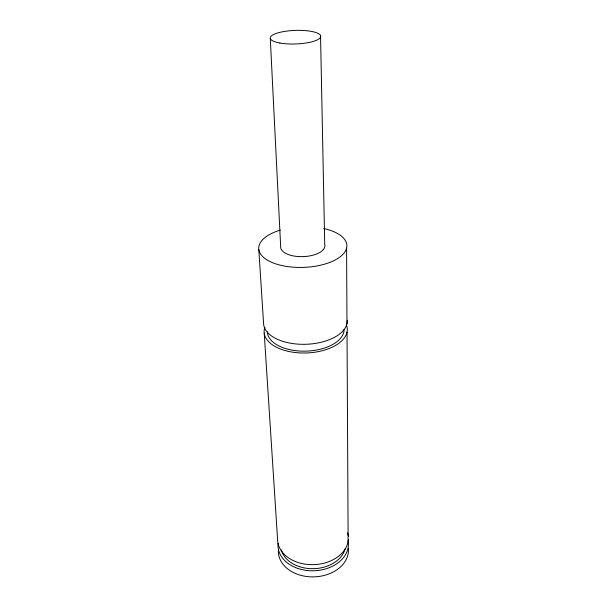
<?xml version="1.0" encoding="UTF-8"?>
<svg xmlns="http://www.w3.org/2000/svg" width="607" height="607" viewBox="0 0 607 607"><rect width="100%" height="100%" fill="white"/><g stroke="black" fill="none" stroke-linecap="round" stroke-linejoin="round"><path stroke-width="0.91" d="M258.794 249.515L263.658 324.593A41.875 22.239 -2 0 0 307.506 344.215A41.875 22.239 -2 0 0 347.25 320.284M264.212 333.091L277.71 541.414A35.403 25.881 -2 0 0 313.5 564.647A35.403 25.881 -2 0 0 348.335 539.524M270.29 38.499L280.73 247.861A22.133 10.22 -2 0 0 305.063 256.511A22.133 10.22 -2 0 0 324.73 244.545L320.542 35.563M346.582 248.233L346.984 323.622M347.029 332.158L348.137 541.216M348.335 548.227A35.047 26.01 -2 0 1 313.94 576.862A35.047 26.01 -2 0 1 278.416 550.109M348.19 541.361A35.221 25.949 -2 0 1 313.72 570.785A35.221 25.949 -2 0 1 278.105 543.25M345.117 548.811A32.535 23.961 -2 0 1 313.258 568.691A32.535 23.961 -2 0 1 281.299 549.912M347.606 532.809A35.403 25.881 -2 0 1 348.266 536.118M346.331 324.677A41.617 22.429 -2 0 1 306.239 352.971A41.617 22.429 -2 0 1 264.887 327.241M344.131 329.351A38.438 20.714 -2 0 1 306.247 351.127A38.438 20.714 -2 0 1 267.3 331.824M323.743 228.513A44.114 20.38 -2 0 1 337.219 258.825A44.114 20.38 -2 0 1 269.523 261.313A44.114 20.38 -2 0 1 280.305 230.114M279.88 43.029A25.259 6.791 -2 0 0 320.466 37.338A25.259 6.791 -2 0 0 286.072 31.185A25.259 6.791 -2 0 0 279.88 43.029"/></g></svg>
